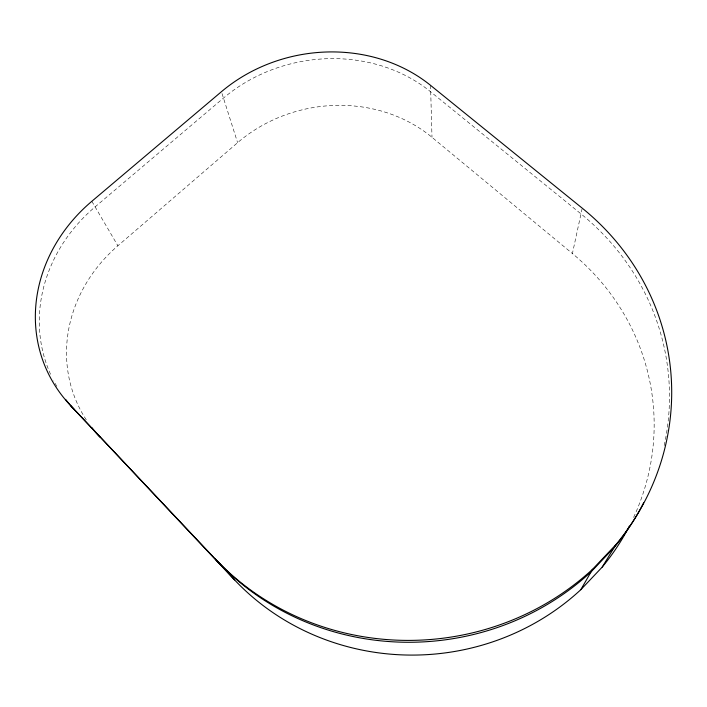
<?xml version="1.0" encoding="UTF-8"?>
<svg xmlns="http://www.w3.org/2000/svg" width="707" height="707" viewBox="0 0 707 707"><rect width="100%" height="100%" fill="white"/><g stroke="black" fill="none" stroke-linecap="round" stroke-linejoin="round"><path stroke-width="0.53" stroke-dasharray="3.54 2.65" d="M633.596 517.427A240.309 228.52 -4.4 0 0 572.405 253.539L582.011 209.113M86.236 419.808A147.595 133.614 -24.3 0 1 117.883 245.78L237.614 142.673A142.39 126.73 -11.2 0 1 431.995 137.308L572.405 253.539M91.839 201.283L117.883 245.78M222.016 93.536L237.614 142.673M430.536 85.335L431.995 137.308M664.182 445.569A258.17 243.199 -5 0 0 580.986 213.876L430.722 91.857A152.217 133.535 -11.2 0 0 223.465 98.096L95.118 206.877A158.138 141.356 -23.6 0 0 50.966 375.17M56.869 386.446A158.138 141.356 -23.6 0 1 53.776 380.879"/><path stroke-width="1.06" d="M580.783 589.718L592.572 569.259L615.859 544.699A260.759 245.302 -5.1 0 0 582.223 208.158L430.536 85.335A153.631 134.498 -11.2 0 0 221.432 91.707L91.839 201.283A159.658 142.452 -23.5 0 0 70.408 405.385L234.565 579.899A240.309 228.52 -4.4 0 0 580.783 589.718L602.214 567.085A240.309 228.52 -4.4 0 0 629.345 526.096M602.214 567.085L615.859 544.699M70.408 405.385L217.809 561.703A258.17 243.199 -5 0 0 591.079 571.857L614.127 547.545A258.17 243.199 -5 0 0 643.617 502.854M234.565 579.899L215.379 559.06A260.759 245.302 -5.1 0 0 592.572 569.259M99.802 437.014A147.595 133.614 -24.3 0 1 91.76 427.585M74.12 409.38A158.138 141.356 -23.6 0 1 65.592 399.367"/></g></svg>
